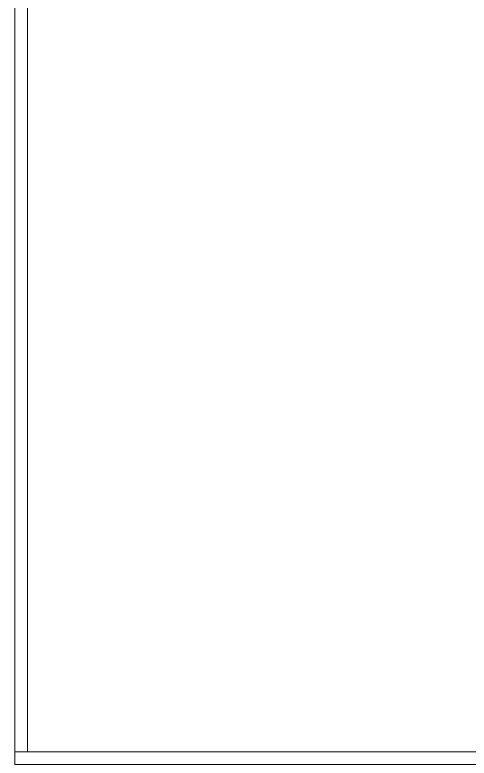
# Model space of a CAD drawing. Extents: x -1107188 to -523840, y 39692 to 514392.
# Drawn here: x -1107188 to -1089200, y 336442 to 365892 of the extents above; entities that cross this region are included whole.
import ezdxf
from ezdxf.enums import TextEntityAlignment as Align

# ---------------------------------------------------------------- set-up
doc = ezdxf.new("R2010")
doc.units = 0
doc.layers.get('0').update_dxf_attribs({"color": 255, "linetype": 'CONTINUOUS'})
doc.layers.add('00-KICH THUOC', color=6, linetype='CONTINUOUS', lineweight=9)
doc.styles.add('SO BV', font='', dxfattribs={"height": 200})
doc.styles.add('TEN BV', font='', dxfattribs={"height": 350})
doc.styles.get('SO BV').set_extended_font_data('VNI-Helve-Condense')
doc.styles.get('TEN BV').set_extended_font_data('VNI-Helve-Condense', bold=True)

# ---------------------------------------------------------------- blocks, each defined once
blk = doc.blocks.new('KHUNGTEN')
at = {"color": 3, "linetype": 'Continuous'}
for points in [[(-593653, 217892), (-593653, 277292), (-509653, 277292), (-509653, 217892), (-593653, 217892)], [(-593153, 218392), (-593153, 276792), (-510153, 276792), (-510153, 218392)]]:
    blk.add_lwpolyline(points, close=True, dxfattribs=at)
at = {"style": 'TEN BV'}
for tag, p in [('TEB_BV', (-518299, 222628)), ('LOAI_BV', (-511918, 220684)), ('TL', (-512164, 219751))]:
    blk.add_attdef(tag, p, '', height=350, dxfattribs=at)
at = {"style": 'SO BV'}
for tag, p in [('SOBV', (-510673, 221020)), ('TONGSOBV', (-510673, 220591))]:
    blk.add_attdef(tag, text='', height=200, dxfattribs=at).set_placement(p, align=Align.CENTER)

msp = doc.modelspace()

# ---------------------------------------------------------------- block references
at = {"layer": '00-KICH THUOC'}
for p in [(-513535.14, 118300), (-513535.14, 59400)]:
    msp.add_blockref('KHUNGTEN', p, dxfattribs=at)

doc.saveas('drawing.dxf')
